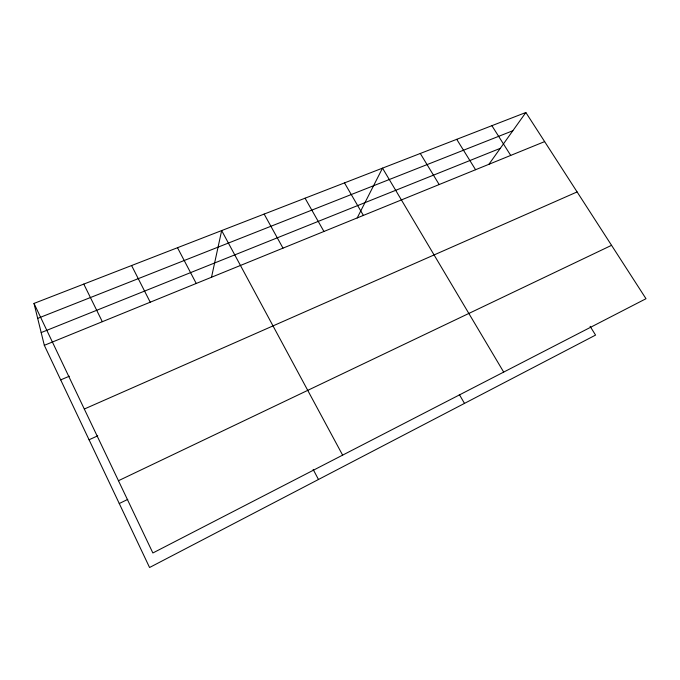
<?xml version="1.0" encoding="UTF-8"?>
<svg xmlns="http://www.w3.org/2000/svg" width="680" height="680" viewBox="0 0 680 680"><rect width="100%" height="100%" fill="white"/><g stroke="black" fill="none" stroke-linecap="round" stroke-linejoin="round"><path stroke-width="1.02" d="M211.514 277.262L221.663 230.571L342.626 455.141M357.178 217.965L382.508 168.13L503.685 372.096M488.861 164.364L525.852 112.497L646 298.716L152.873 552.976L34 303.416L525.852 112.497M119.263 503.531L127.781 499.375M118.456 480.717L611.549 245.327M89.054 439.773L97.733 435.829M84.311 409.028L577.099 191.93M60.69 379.882L69.334 376.219M590.096 326.315L595.569 335.087L149.566 567.502L44.319 345.321L544.629 141.61M41.183 332.579L500.285 148.342M37.68 318.376L512.839 130.738M491.887 125.681L510.714 155.414M456.722 139.323L475.575 169.719M420.291 153.468L439.161 184.543M344.497 182.894L363.366 215.39M459.323 394.485L464.483 403.401M305.065 198.194L323.926 231.447M264.154 214.081L282.974 248.115M313.149 469.429L318.469 479.485M177.506 247.707L196.214 283.424M131.589 265.531L150.203 302.158M83.784 284.087L102.297 321.657M34 303.416L44.319 345.321"/></g></svg>
